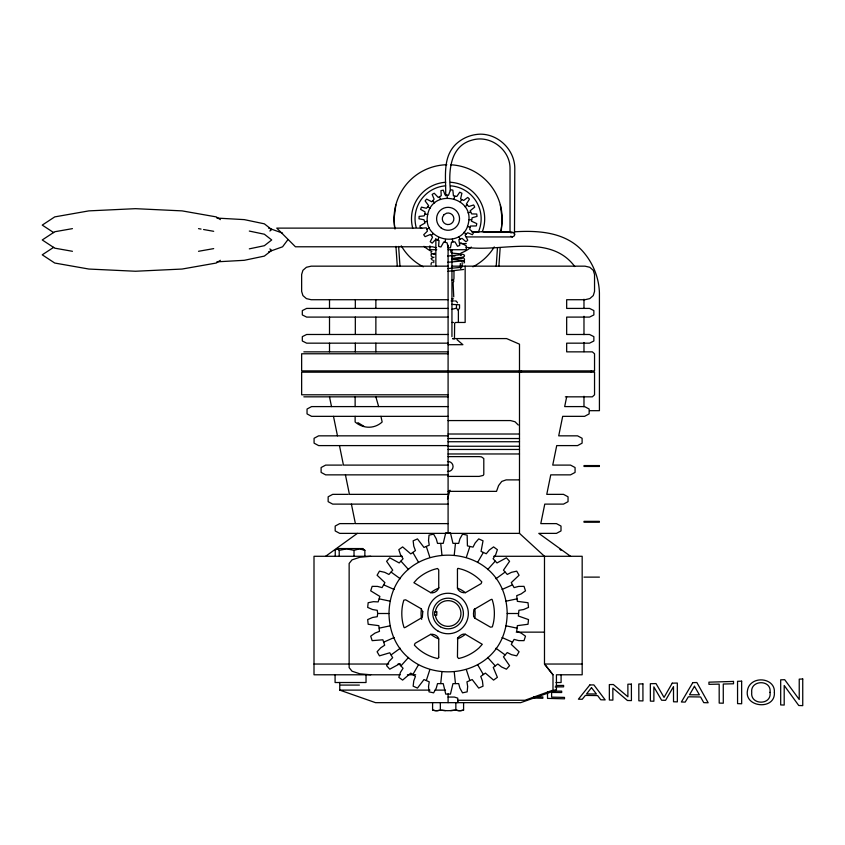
<?xml version="1.0" encoding="UTF-8"?>
<svg xmlns="http://www.w3.org/2000/svg" width="845" height="845" viewBox="0 0 845 845"><rect width="100%" height="100%" fill="white"/><g stroke="black" fill="none" stroke-linecap="round" stroke-linejoin="round"><path stroke-width="1.27" d="M377.683 613.502L377.261 610.312L372.582 609.541L367.681 607.418L368.166 602.728L373.416 601.672L378.148 601.894L379.87 596.443L370.701 590.835L372.159 586.356L377.504 586.409L382.088 587.602L384.908 582.627L377.102 575.234L379.458 571.157L384.676 572.318L388.922 574.452L392.714 570.164L386.609 561.312L389.767 557.816L399.21 562.95L403.065 558.735L400.509 554.742L398.808 549.672L402.621 546.905L410.786 553.887L415.434 550.57L413.765 546.134L413.152 540.821L417.462 538.899L423.989 547.433L429.239 545.152L428.521 540.462L429.028 535.138L433.633 534.167L436.263 538.825L437.52 543.398L443.234 543.346L445.737 532.889L450.448 532.889L452.952 543.346L458.666 543.398L459.923 538.825L462.542 534.167L467.158 535.138L467.422 545.891L473.01 547.127L475.186 542.912L478.724 538.899L483.034 540.821L481.058 551.384L486.266 553.76L489.276 550.084L493.564 546.905L497.378 549.672L495.677 554.742L493.11 558.735L496.976 562.95L506.419 557.816L509.567 561.312L503.472 570.164L507.264 574.452L511.5 572.318L516.717 571.157L519.073 575.234L511.278 582.627L514.087 587.602L518.682 586.409L524.027 586.356L525.484 590.835L521.122 593.929L516.707 595.662L517.351 601.334L528.009 602.728L528.505 607.418L523.594 609.541L518.914 610.312L518.365 616.005L528.505 619.586L528.009 624.265L517.351 625.659L516.707 631.342L521.122 633.074L525.484 636.169L524.027 640.647L518.682 640.594L514.087 639.401L511.278 644.376L519.073 651.77L516.717 655.847L511.5 654.685L507.264 652.551L503.472 656.829L509.567 665.691L506.419 669.187L501.56 666.969L497.853 664.001L493.258 667.402L497.378 677.331L493.564 680.098L485.4 673.106L480.742 676.433L482.421 680.869L483.034 686.182L478.724 688.094L472.186 679.56L466.947 681.841L467.665 686.531L467.158 691.854L462.542 692.837L459.923 688.179L458.666 683.605L452.952 683.658L450.448 694.104L445.737 694.104L443.234 683.658L437.52 683.605L436.263 688.179L433.633 692.837L429.028 691.854L428.521 686.531L429.239 681.841L423.989 679.56L417.462 688.094L413.152 686.182L413.765 680.869L415.434 676.433L410.786 673.106L402.621 680.098L398.808 677.331L400.509 672.261L403.065 668.268L399.21 664.054L389.767 669.187L386.609 665.691L389.334 661.086L392.661 657.706L389.767 652.784L379.458 655.847L377.102 651.77L380.725 647.83L384.686 645.221L382.869 639.792L372.159 640.647L370.701 636.169L375.053 633.074L379.479 631.342L378.835 625.659L368.166 624.265L367.681 619.586L372.582 617.463L377.261 616.692L377.683 613.502L388.985 613.502C390.316 535.73 505.87 535.73 507.19 613.502C505.87 691.273 390.316 691.273 388.985 613.502M431.098 264.717L431.182 263.249L432.291 262.267M496.205 266.154L497.473 247.733M498.899 266.112L500.166 247.669M501.243 231.868L502.141 218.697L500.314 204.796M440.731 683.52L441.914 672.282M454.272 554.721L455.455 543.483M424.982 213.965L424.19 215.876L419.109 216.404L419.014 218.802L424.021 219.753L424.95 223.091L419.902 225.942L420.588 228.245L426.366 227.865L427.422 231.16L423.746 234.699L424.359 235.734L425.141 236.653L430.485 234.424L432.555 237.202L430.221 241.733L432.175 243.128L435.714 239.452L439.009 240.508L438.639 246.286L439.759 246.729L440.942 246.972L443.783 241.934L447.121 242.853L448.072 247.86L450.469 247.765L451.526 242.071L454.98 241.86L457.504 246.286L459.743 245.42L458.898 239.684L462.088 238.364L465.922 241.733L466.905 241.036L467.75 240.181L465.088 235.037L467.686 232.745L472.397 234.699L473.622 232.639L469.672 229.417L470.443 226.048L476.242 225.942L476.58 224.781L476.728 223.587L471.468 221.168L472.112 217.767L477.034 216.404L476.728 214.017L471.637 213.912L470.179 210.775L474.679 207.131L474.246 206.011L473.622 204.976L468.764 206.529L466.366 204.036L469.45 199.124L467.75 197.424L463.662 200.476L460.578 198.892L461.898 193.251L459.743 192.195L456.86 196.41L453.438 195.903L452.857 190.146L451.674 189.893L450.469 189.85L448.494 195.29L445.051 194.931L443.287 190.146L440.942 190.632L441.248 195.723L438.238 197.434L434.245 193.251L433.158 193.78L432.175 194.477L434.129 199.188L431.837 201.786L426.693 199.124L425.838 199.98L425.141 200.962L428.616 205.588L426.429 208.282L421.465 207.131L420.588 209.37L425.024 211.894L424.982 213.965L427.707 214.535C421.708 240.941 463.324 249.676 468.436 223.08C474.436 196.663 432.82 187.939 427.707 214.535M445.157 242.219L445.495 239.452M395.872 204.796L394.034 218.697L394.668 227.918M435.439 611.833L435.661 610.164A12.876 12.876 0 0 1 455.476 602.96A12.876 12.876 0 0 1 455.476 624.043A12.876 12.876 0 0 1 435.661 616.829L435.439 615.171M445.674 195.755C446.171 178.506 441.956 157.804 455.782 144.294C462.416 138.031 471.109 134.429 480.235 134.165C498.677 134.059 514.869 150.135 514.795 168.599L514.478 235.744L512.419 236.938L466.155 236.938M566.668 396.833L564.682 406.593L584.592 406.593L589.145 409.022L589.145 413.902L584.592 416.342L562.685 416.342L558.714 435.84L577.557 435.84L582.11 438.28L582.11 443.16L577.557 445.6L556.718 445.6L552.736 465.099L570.523 465.099L575.075 467.538L575.075 472.418L570.523 474.858L550.75 474.858L546.768 494.357L563.488 494.357L568.041 496.797L568.041 501.676L563.488 504.116L544.771 504.116L540.789 523.615L556.454 523.615L561.006 526.055L561.006 530.935L556.454 533.375L538.804 533.375L570.555 556.285M447.48 499.057L450.005 490.174M454.008 198.86L454.8 196.198M426.334 680.457L429.83 669.715M466.355 557.288L469.852 546.535M460.705 268.573L460.62 267.791L461.856 267.284L447.692 268.583M437.71 240.001L438.935 237.498M454.462 338.581L454.642 323.107L455.677 322.463L465.151 322.463L465.151 266.164M412.888 674.479L418.539 664.688M477.647 562.316L483.298 552.524M463.958 263.07L464.581 262.13L464.063 261.147L462.204 260.45L451.769 259.404M460.166 201.87L461.782 199.6M287.691 239.959L282.579 246.793L268.615 251.799M431.964 253.5L431.056 254.672L431.246 256.13L432.957 257.408M400.984 665.828L408.547 657.421M487.639 569.583L495.202 561.175M431.394 235.491L433.358 233.516M460.736 255.475L461.592 254.63L447.618 256.088M458.391 702.058L457.747 702.66L457.747 698.15L454.367 697.062L448.093 697.062M269.861 231.002L271.699 229.565L264.358 223.83L244.311 219.626L216.911 218.084M510.729 232.871L513.602 232.491L514.795 234.551M461.317 258.211L460.852 258.549L462.204 258.074L451.536 259.584M463.409 261.443L464.581 259.7L464.063 258.316L462.204 257.334M391.129 654.886L400.276 648.242M495.909 578.762L505.056 572.118M325.631 556.285L357.382 533.375M465.003 206.719L467.274 205.092M53.7 247.3L42.25 254.82L54.735 263.038L88.862 269.048L135.475 271.245L182.087 269.048L216.214 263.038L220.376 260.302M461.317 261.073L462.204 260.978L447.607 262.309M426.873 229.164L429.376 227.939M383.767 642.137L394.097 637.542M502.088 589.461L512.408 584.867M463.641 269.47L447.882 271.308M335.243 556.285L335.243 550.348L336.31 549.218L338.148 549.218L339.215 550.348L346.619 548.88L354.023 550.348L359.442 548.88L364.86 550.348L364.86 556.285M493.702 556.285L582.173 556.285L582.173 674.785L556.432 674.785L556.432 690.111L520.678 702.66L375.507 702.66L339.753 690.111L339.753 682.443M454.811 710.212A48.207 48.207 0 0 1 440.361 710.064L437.752 710.613A48.207 24.104 -90 0 1 432.587 710.064L432.587 702.66M463.588 702.66L463.588 710.064L461.011 710.613A48.207 24.104 -90 0 1 455.846 710.064L450.67 710.613M468.014 212.866L470.686 212.074M434.668 253.415L433.295 253.711L434.805 253.447M379.225 628.141L390.274 625.786M505.901 601.207L516.96 598.862M249.317 248.852L264.358 245.705L271.699 239.959L264.358 234.223L249.317 231.065M451.631 304.38L459.532 304.781L459.532 308.203L458.064 310.2L456.469 308.203L451.938 309.281M434.076 257.186L431.056 258.57L432.429 260.239M72.438 228.636L54.735 231.752L42.25 239.959L54.735 248.166L72.438 251.292M198.522 251.292L213.679 248.62M424.655 221.728L427.422 221.379M370.68 556.285L359.907 557.246L352.027 559.865L349.143 563.446L349.143 667.624L352.027 671.205L359.907 673.824L370.68 674.785M451.631 258.369L463.134 257.207L464.539 256.077L464.285 255.053L462.542 254.176M216.911 261.834L244.311 260.302L264.358 256.098L271.699 250.352L269.861 248.916M556.168 685.538L563.604 685.422L563.615 686.848L555.186 686.943M421.782 228.118L276.769 228.118L295.444 246.782L432.503 246.782L436.083 247.743M471.521 231.794L510.771 231.794M514.7 231.794C538.107 230.358 563.995 231.974 581.402 249.814C592.429 261.549 598.957 276.843 599.422 292.972L599.422 410.681L589.704 410.681M473.834 232.174L478.872 232.174M483.826 232.174L512.419 232.174M460.525 243.603L466.292 243.603M466.017 247.247C500.62 252.644 549.799 232.776 574.79 266.566M436.77 249.719L429.883 249.719L429.883 245.853M448.093 249.719L466.292 249.719L466.292 245.853L460.652 242.726M448.093 266.164L311.171 266.164L306.408 267.284L302.922 270.315L301.644 274.467L301.644 291.43L302.922 295.581L306.408 298.612L311.171 299.721L448.093 299.721M451.99 266.164L585.004 266.164L589.778 267.284L593.264 270.315L594.542 274.467L594.542 291.43L593.264 295.581L589.778 298.612L585.004 299.721L566.668 299.721L566.668 308.414L589.546 308.414L593.866 310.59L593.866 314.932L589.546 317.097L566.668 317.097L566.668 334.483L589.546 334.483L593.866 336.648L593.866 340.989L589.546 343.165L566.668 343.165L566.668 351.858L592.345 351.858L594.542 353.77L594.542 370.892L301.644 370.892L301.644 353.77L448.093 353.77M451.684 280.371L453.575 280.065L453.966 278.406L453.966 270.442M451.906 298.845L453.49 298.845M451.082 300.947L454.071 300.947M455.159 300.947L456.406 301.2L457.504 302.869M448.093 308.414L306.64 308.414L302.309 310.59L302.309 314.932L306.64 317.097L448.093 317.097M451.885 322.463L453.448 322.463M448.093 334.483L306.64 334.483L302.309 336.648L302.309 340.989L306.64 343.165L448.093 343.165M453.026 338.581L506.62 338.581L519.495 344.179L519.495 370.892M452.529 338.76L454.367 338.76M448.093 344.697L462.891 344.697L457.029 339.69M303.841 351.858L448.093 351.858M448.093 394.795L301.644 394.795L301.644 372.18L594.542 372.18L594.542 394.795L592.345 396.833L565.368 396.833M303.841 396.833L448.093 396.833M448.093 406.593L311.594 406.593L307.041 409.022L307.041 413.902L311.594 416.342L448.093 416.342M448.093 420.567L510.549 420.567L515.028 421.761L518.291 425.035M448.093 434.013L519.495 434.013M448.093 435.84L318.628 435.84L314.076 438.28L314.076 443.16L318.628 445.6L448.093 445.6M448.093 438.523L519.495 438.523M448.093 441.734L519.495 441.734M448.093 446.244L519.495 446.244M448.093 449.466L519.495 449.466M448.093 453.966L519.495 453.966M448.093 456.617L479.136 456.617L481.46 456.87L483.794 458.55L483.794 474.467L483.171 475.429L479.136 476.4L448.093 476.4M342.067 465.099L325.663 465.099L321.111 467.538L321.111 472.418L325.663 474.858L448.093 474.858M448.093 465.099L343.44 465.099L339.468 445.6M583.979 465.574L599.422 465.574M583.979 466.451L599.422 466.451M519.495 479.886L506.155 479.886L501.761 481.428L498.582 485.569L496.522 491.357L448.093 491.357M348.161 494.357L332.698 494.357L328.145 496.797L328.145 501.676L332.698 504.116L448.093 504.116M448.093 494.357L349.418 494.357L345.436 474.858M583.979 521.354L599.422 521.354M583.979 522.231L599.422 522.231M354.245 523.615L339.732 523.615L335.18 526.055L335.18 530.935L339.732 533.375L519.495 533.375L544.486 556.285L544.486 664.033L552.989 674.785L552.989 690.111L524.935 700.273L457.747 700.273M448.093 523.615L355.386 523.615L351.404 504.116M337.218 548.563L362.896 548.563M402.273 556.285L314.002 556.285L314.002 674.785L400.15 674.785M583.979 577.124L599.422 577.124M507.19 613.502L518.503 613.502M516.253 632.144L544.486 632.144M314.002 664.033L388.721 664.033M397.953 664.033L400.593 664.033M582.173 664.033L544.486 664.033L552.989 674.785M407.417 674.785L415.698 674.785M556.01 682.517L561.091 682.517L561.091 675.07M340.725 685.084L359.378 685.084M339.753 690.111L429.947 690.111M435.133 690.111L445.495 690.111M553.971 690.111L556.432 690.111M551.595 691.115L561.682 691.136L561.682 692.52L551.595 692.456L551.616 697.125L564.481 697.4L564.492 698.815L547.528 698.382L547.497 692.034M533.829 696.745L542.839 696.935L542.849 698.266L532.403 698.002M468.859 219.668L471.647 219.785M451.853 253.109L461.021 253.912M451.399 255.813L454.937 256.077M441.576 710.254L445.516 710.613M512.419 236.938L510.739 236.241M434.784 254.503L431.457 253.511L430.992 252.518M198.522 228.636L201.047 229.079M203.571 229.523L213.679 231.308M456.458 710.254L458.423 710.613A48.207 24.104 90 0 0 463.588 710.064M379.225 598.862L390.274 601.207M505.901 625.786L516.96 628.141M432.587 710.064L435.175 710.613A48.207 24.104 90 0 0 438.787 710.465M268.615 228.118L282.579 233.125M362.875 548.88L364.86 550.348M467.454 226.365L470.052 227.379M355.132 416.342L355.132 422.014C363.192 428.806 374.293 429.112 382.162 422.014L380.937 416.342M383.767 584.867L394.097 589.461M502.088 637.542L512.408 642.137M363.941 426.313L357.847 422.627M427.802 206.729L430.2 208.155M220.376 219.626L216.214 216.89L182.087 210.88L135.475 208.673L88.862 210.88L54.735 216.89L42.25 225.097L53.7 232.618M391.129 572.118L400.276 578.762M495.909 648.242L505.056 654.886M463.947 232.248L466.07 234.054M559.876 549.218L560.932 550.348M400.984 561.175L408.547 569.583M487.639 657.421L495.202 665.828M452.455 279.537L453.828 281.121L453.121 282.832L453.744 296.88M432.82 200.804L434.626 202.927M458.719 236.674L460.145 239.072M412.888 552.524L418.539 562.316M477.647 664.688L483.298 674.479M439.495 196.822L440.509 199.42M426.334 546.535L429.83 557.288M466.355 669.715L469.852 680.457M375.867 396.833L378.634 406.593M452.339 239.167L452.909 241.892M329.508 396.833L331.504 406.593M333.49 416.342L337.472 435.84M440.731 543.483L441.914 554.721M454.272 672.282L455.455 683.52M398.618 246.413L399.97 266.154M395.935 246.36L397.287 266.112M447.1 195.237L447.216 198.015M591.299 370.892L591.299 372.18M583.979 299.225L583.979 308.404M583.979 316.273L583.979 334.631M583.979 342.5L583.979 351.678M583.979 396.252L583.979 406.741M521.439 370.892L521.439 372.18M519.495 372.18L519.495 533.375M510.031 231.995L510.031 168.905C510.443 149.987 490.723 134.746 472.524 139.985C449.751 145.762 448.42 171.493 450.438 190.685M462.152 262.647L462.152 266.164M460.324 263.534L460.324 266.164M458.381 310.2L458.381 321.871M456.469 304.781L456.469 308.203M455.846 702.66L455.846 710.064M451.948 249.719L451.948 336.659M450.871 249.719L450.871 252.38M448.093 245.145L448.093 533.375M448.093 693.872L448.093 702.66M440.34 702.66L440.34 710.064M435.862 238.533L435.862 266.164M433.77 260.292L433.77 262.647M375.867 299.721L375.867 308.414M375.867 317.097L375.867 334.483M375.867 343.165L375.867 351.858M366.033 675.07L366.033 682.517L335.085 682.517L335.085 675.07M355.322 299.721L355.322 308.414M355.322 317.097L355.322 334.483M355.322 343.165L355.322 351.858M355.132 396.833L355.132 406.593M354.023 550.348L354.023 556.285M339.215 550.348L339.215 556.285M329.508 299.721L329.508 308.414M329.508 317.097L329.508 334.483M329.508 343.165L329.508 351.858M447.47 461.571A4.975 4.975 0 0 1 453.057 466.503A4.975 4.975 0 0 1 447.47 471.436M465.468 634.204A27.029 27.029 0 0 1 457.335 638.904M438.851 638.904A27.029 27.029 0 0 1 430.707 634.204M421.697 619.364A27.029 27.029 0 0 1 421.475 608.801M430.707 592.799A27.029 27.029 0 0 1 438.851 588.099M457.335 588.099A27.029 27.029 0 0 1 465.468 592.799M474.71 608.801A27.029 27.029 0 0 1 474.71 618.202M450.649 164.786A54.069 54.069 0 0 1 500.631 231.541M494.262 246.92A54.069 54.069 0 0 1 472.883 266.83M423.303 266.83A54.069 54.069 0 0 1 401.269 245.821M395.006 229.027A54.069 54.069 0 0 1 446.815 164.733M450.48 182.266A36.599 36.599 0 0 1 482.347 231.667M471.32 247.078A36.599 36.599 0 0 1 460.979 253.046M431.89 251.609A36.599 36.599 0 0 1 423.947 246.296M412.74 228.256A36.599 36.599 0 0 1 445.706 182.266M450.554 185.826A33.05 33.05 0 0 1 478.386 232.005M416.162 227.337A33.05 33.05 0 0 1 445.632 185.826M457.451 569.678L457.451 587.761C457.684 591.12 462.849 593.676 465.859 592.44L481.132 583.62L481.819 581.856L479.062 579.1A46.285 46.285 0 0 0 462.395 569.477L458.391 568.41L457.663 568.484L457.451 569.678M422.785 611.695L422.32 617.399L405.463 627.307L404.322 627.719L403.889 627.127L402.811 623.124A46.285 46.285 0 0 1 402.811 603.879L403.825 600.119L405.684 599.823L420.968 608.643L422.785 611.695M473.496 613.502L473.622 616.586L475.217 618.36L490.491 627.18L492.36 626.884L493.364 623.124A46.285 46.285 0 0 0 493.364 603.879L492.297 599.865L491.864 599.285L490.723 599.696L473.865 609.604L473.496 613.502M770.027 692.33C772.024 705.48 750.106 705.321 751.733 692.414C750.106 679.676 771.844 679.295 770.027 692.33M774.379 692.351C775.604 710.719 743.273 707.614 747.614 689.837A11.069 11.069 0 0 1 751.057 683.594C758.757 676.211 775.256 680.204 774.379 692.351M438.735 587.581C438.301 590.803 433.506 594.003 430.475 592.525L413.892 582.701L417.124 579.1A46.285 46.285 0 0 1 433.791 569.477L437.552 568.474L438.735 569.942L438.735 587.581M457.694 638.007L457.451 657.061L458.634 658.53L462.395 657.526A46.285 46.285 0 0 0 479.062 647.893L482.284 644.302L465.711 634.479C462.859 632.852 459.49 636.01 457.694 638.007M438.724 657.389L437.794 658.593L433.791 657.526A46.285 46.285 0 0 1 417.124 647.893L414.367 645.147L415.043 643.383L430.316 634.563C433.337 633.327 438.492 635.884 438.735 639.242L438.735 657.326M672.24 683.172L664.043 697.4L656.016 683.573L650.344 683.711L650.375 701.128L653.882 701.223L653.861 686.869L661.603 700.23L665.564 700.336L673.497 686.615L673.528 701.772L677.352 701.878L677.32 683.045L672.24 683.172M443.995 214.693L442.495 217.281A5.788 5.788 0 0 0 447.586 224.559A5.788 5.788 0 0 0 453.86 218.285A5.788 5.788 0 0 0 446.593 213.193L443.995 214.693M694.463 686.277L689.541 694.77L699.396 694.833L694.463 686.277M692.805 682.633L681.387 701.994L685.189 702.1L688.358 696.808L700.589 696.967L703.737 702.639L708.163 702.765L696.861 682.517L692.805 682.633M591.489 687.661L586.567 693.903L596.422 693.998L591.489 687.661M589.821 684.968L578.413 699.185L582.216 699.28L585.384 695.403L597.616 695.572L600.763 699.776L605.189 699.892L593.877 684.894L589.821 684.968M802.739 679L799.233 679.137L799.233 699.502L784.699 679.686L780.685 679.834L780.695 704.941L784.202 705.047L784.192 685.475L798.757 705.501L802.75 705.628L802.739 679M741.646 681.176L737.548 681.302L737.569 703.631L741.667 703.758L741.646 681.176M733.513 681.429L708.934 682.168L708.934 684.355L719.179 684.123L719.201 703.093L723.288 703.209L723.267 684.027L733.513 683.774L733.513 681.429M631.384 684.133L627.877 684.218L627.898 696.798L613.343 684.513L609.329 684.598L609.361 700.009L612.878 700.104L612.847 688.073L627.423 700.494L631.426 700.6L631.384 684.133M642.908 683.88L638.809 683.975L638.852 700.811L642.95 700.917L642.908 683.88M436.77 611.833L434.562 611.833L434.562 615.171L436.77 615.171L436.77 611.833M437.963 631.035A20.248 20.248 0 0 0 468.341 613.502A20.248 20.248 0 0 0 437.963 595.968A20.248 20.248 0 0 0 437.963 631.035M440.435 626.768A15.316 15.316 0 0 0 463.409 613.502A15.316 15.316 0 0 0 440.435 600.235A15.316 15.316 0 0 0 440.435 626.768M440.942 227.791A11.471 11.471 0 0 0 459.416 220.492A11.471 11.471 0 0 0 443.857 208.134A11.471 11.471 0 0 0 440.942 227.791"/></g></svg>
